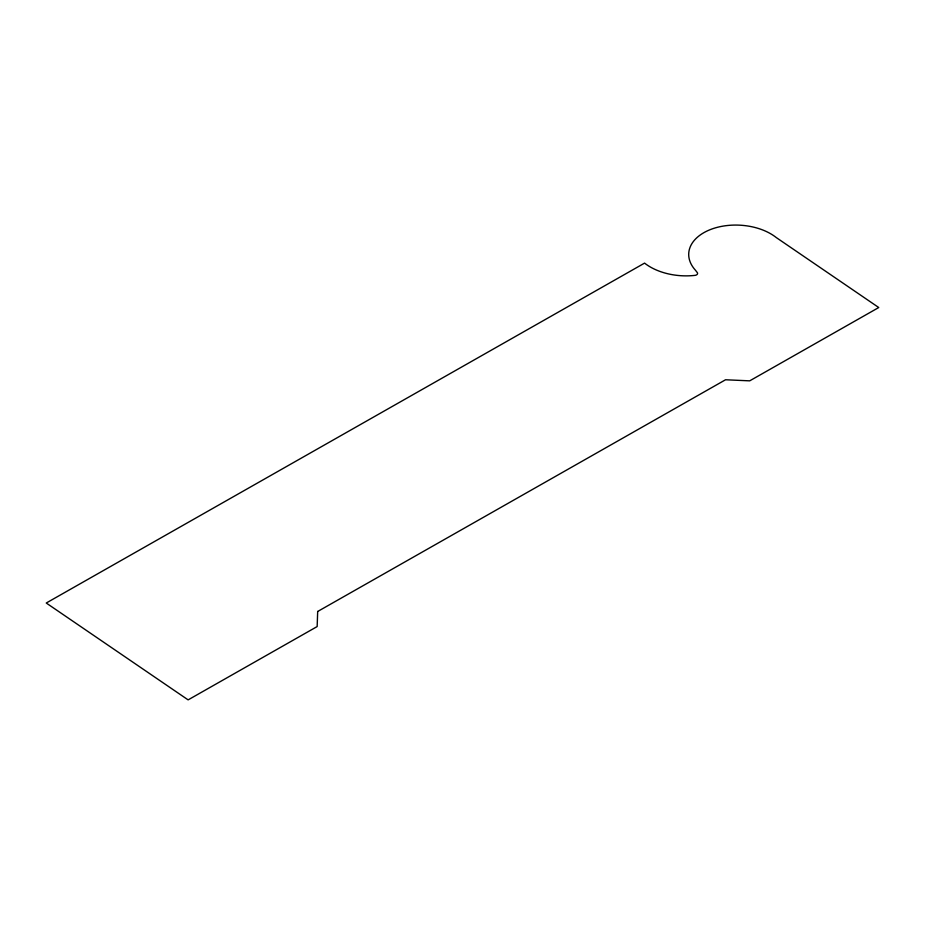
<?xml version="1.0" encoding="UTF-8"?>
<svg xmlns="http://www.w3.org/2000/svg" width="925" height="925" viewBox="0 0 925 925"><rect width="100%" height="100%" fill="white"/><g stroke="black" fill="none" stroke-linecap="round" stroke-linejoin="round"><path stroke-width="1.39" d="M317.68 611.483L317.159 626.56L188.122 699.878L46.25 603.019L644.575 263.116A50.609 31.577 2.9 0 0 695.392 275.326A3.365 2.093 2.9 0 0 697.022 272.239L695.392 270.169A49.441 30.849 2.9 0 1 709.972 229.735A49.441 30.849 2.9 0 1 776.341 237.609L878.75 307.528L749.701 380.846L725.547 379.77L317.68 611.483"/></g></svg>
